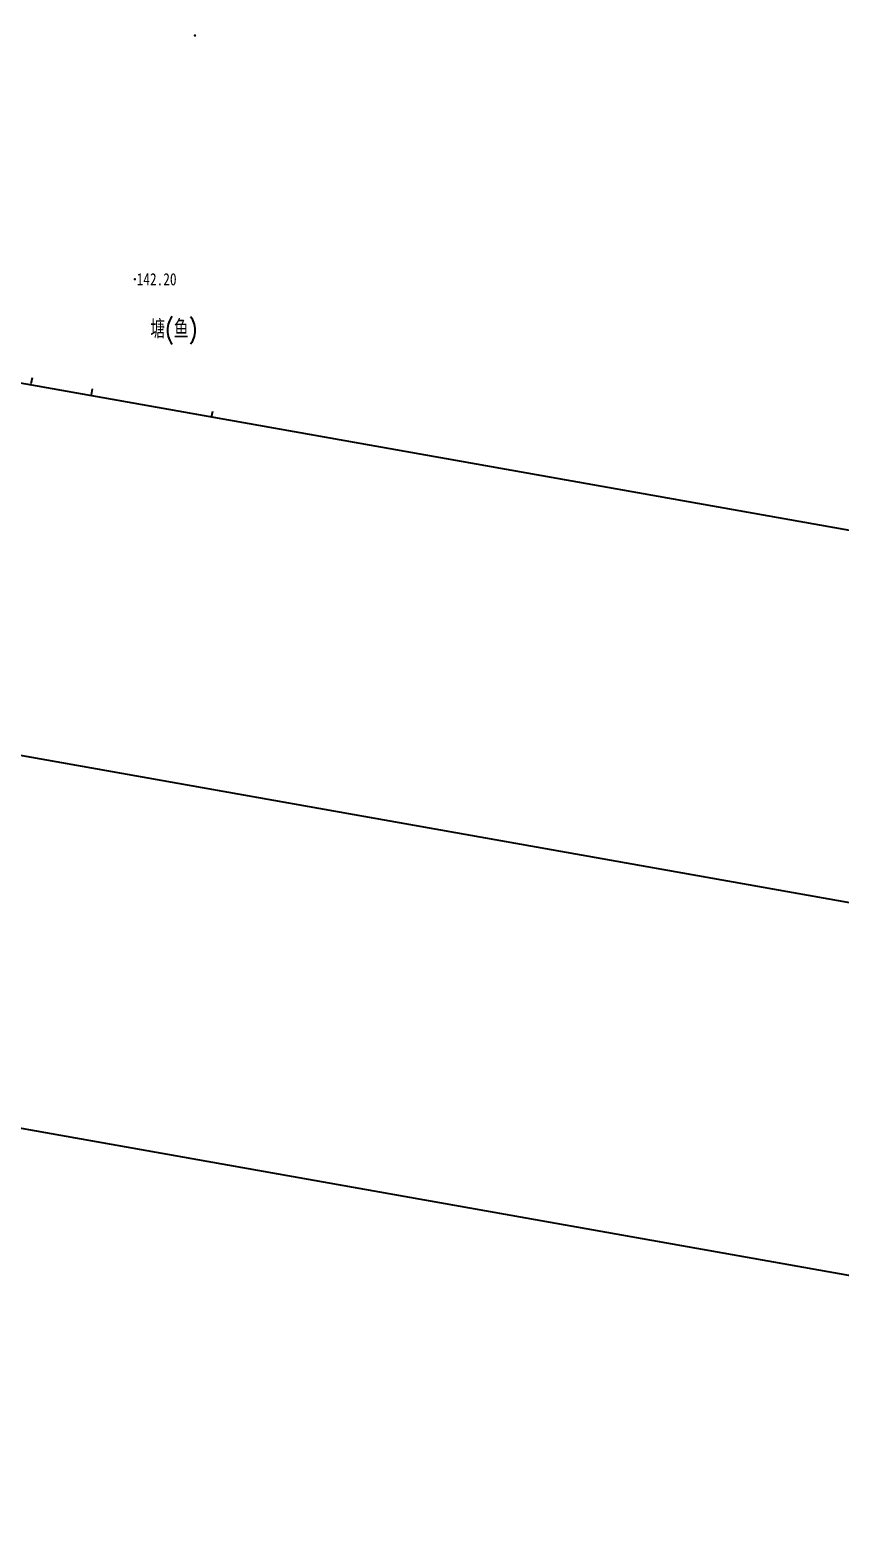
# Model space of a CAD drawing. Extents: x 529262 to 576451, y 2694391 to 2717535.
# Drawn here: x 562970.2 to 563036.5, y 2709637.8 to 2709759.7 of the extents above; entities that cross this region are included whole.
import ezdxf
from ezdxf.enums import TextEntityAlignment as Align
from ezdxf.xclip import XClip

# ---------------------------------------------------------------- set-up
doc = ezdxf.new("R2010")
doc.units = 0
doc.header["$XCLIPFRAME"] = 0
for name, color, linetype in [('GCD', 8, 'Continuous'), ('JMD', 8, 'Continuous'), ('PP-COM', 7, 'Continuous'), ('RD-中线', 40, 'Continuous'), ('RD-红线', 7, 'Continuous')]:
    doc.layers.add(name, color=color, linetype=linetype)
doc.layers.add('SXSS', color=5, linetype='Continuous', lineweight=0)
doc.styles.add('HZ', font='rs.shx', dxfattribs={"width": 0.8, "bigfont": 'hztxt.shx'})
doc.styles.add('宋体', font='', dxfattribs={"width": 0.75})
doc.styles.get('宋体').set_extended_font_data('SimSun')
doc.linetypes.add('10421', pattern='A,2,[150,AAA.SHX,S=0.5,R=0,X=0,Y=0.5],1e-11', length=2)

# ---------------------------------------------------------------- blocks, each defined once
blk = doc.blocks.new('A$C19FD0107')
at = {"layer": 'RD-中线', "color": 8, "linetype": 'Continuous'}
blk.add_lwpolyline([(-5280.17, 15276.46), (-7574.88, 15234.77, -0.04855), (-7632.83, 15239.35), (-9762.37, 15617.81)], format="xyb", dxfattribs=at)
at = {"layer": 'RD-红线', "color": 8, "linetype": 'Continuous', "flags": 128}
for points in [[(-8162.67, 15363.99), (-7932.71, 15323.12)], [(-8173.49, 15304.97), (-7939.37, 15263.36)]]:
    blk.add_lwpolyline(points, dxfattribs=at)
blk = doc.blocks.new('GC200')
at = {"linetype": 'Continuous', "const_width": 0.2, "flags": 128}
blk.add_lwpolyline([(-0.1, 0, 1), (0.1, 0, 1)], format="xyb", close=True, dxfattribs=at)

msp = doc.modelspace()

# ---------------------------------------------------------------- linework, layer by layer
at = {"layer": 'JMD', "linetype": 'Continuous'}
for p, q in [((562970.384, 2709731.183), (562970.292, 2709730.692)), ((562975.299, 2709730.268), (562975.208, 2709729.776)), ((562985.13, 2709728.437), (562985.039, 2709727.945))]:
    msp.add_line(p, q, dxfattribs=at)

# ---------------------------------------------------------------- block references
at = {"layer": 'GCD', "linetype": 'Continuous', "xscale": 0.5, "yscale": 0.5, "zscale": 0.5}
msp.add_blockref('GC200', (562983.7, 2709759.187, 141.482), dxfattribs=at)
at = {"layer": 'GCD', "linetype": 'Continuous'}
ref = msp.add_blockref('GC200', (562978.787, 2709739.245, 142.2), dxfattribs=dict(at, xscale=0.5, yscale=0.5, zscale=0.5))
ref.add_attrib('height', '142.20', dxfattribs={"linetype": 'Continuous', "height": 1, "style": '宋体', "width": 0.8}).set_placement((562978.937, 2709739.245, 142.2), align=Align.MIDDLE_LEFT)
at = {"layer": 'PP-COM'}
ref = msp.add_blockref('A$C19FD0107', (570997.993, 2694390.603), dxfattribs=at)
XClip(ref).set_block_clipping_path([(-9366.4383134884, 14428.6043910822), (-3328.4480743363, 17452.7484863754)])

# ---------------------------------------------------------------- texts
at = {"layer": 'SXSS', "linetype": '10421', "style": 'HZ', "width": 0.8}
msp.add_text('塘(鱼)', height=1.5, dxfattribs=at).set_placement((562981.983, 2709735.065), align=Align.MIDDLE)

doc.saveas('drawing.dxf')
